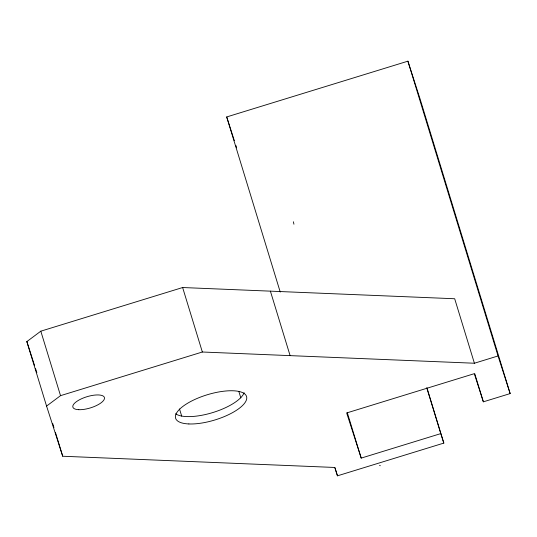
<?xml version="1.0" encoding="UTF-8"?>
<svg xmlns="http://www.w3.org/2000/svg" width="537" height="537" viewBox="0 0 537 537"><rect width="100%" height="100%" fill="white"/><g stroke="black" fill="none" stroke-linecap="round" stroke-linejoin="round"><path stroke-width="0.81" d="M26.85 341.599L40.812 331.175L182.634 287.53L454.685 298.747L474.399 363.234L498.041 355.957L510.15 393.581L483.36 401.824L474.299 373.678L346.667 412.96L361.2 458.108L440.776 433.614L443.824 443.092L337.458 475.829L334.766 467.465L62.715 456.242L46.565 406.079L26.85 341.599L34.543 365.482M46.565 406.079L60.527 395.662L202.348 352.01L474.399 363.234M280.24 292.068L226.701 116.945L407.912 61.171L420.028 98.795L510.15 393.581M379.552 465.331L380.33 465.72M226.701 116.945L234.34 140.687M235.871 145.433L236.636 147.809M35.563 368.671L36.845 372.651M407.912 61.171L498.041 355.957M474.789 373.786L483.36 401.824M426.928 387.821L443.824 443.092M426.814 387.956L440.776 433.614M347.238 412.45L361.2 458.108M335.014 467.814L337.458 475.829M270.393 291.148L290.108 355.635M238.884 391.56L240.824 397.91M182.634 287.53L202.348 352.01M179.506 408.966L181.694 416.108M40.812 331.175L60.527 395.662M52.733 423.606L53.948 427.586M55.412 432.359L62.715 456.242M293.37 221.761L293.934 224.218M244.113 392.701A37.093 13.17 -17 0 1 212.86 412.537A37.093 13.17 -17 0 1 175.619 413.785M78.778 409.691A16.486 5.853 -17 0 0 104.332 399.078A16.486 5.853 -17 0 0 82.839 398.192A16.486 5.853 -17 0 0 78.778 409.691M188.863 423.948A37.093 13.17 -17 0 0 246.369 400.072A37.093 13.17 -17 0 0 197.999 398.078A37.093 13.17 -17 0 0 188.863 423.948"/></g></svg>
